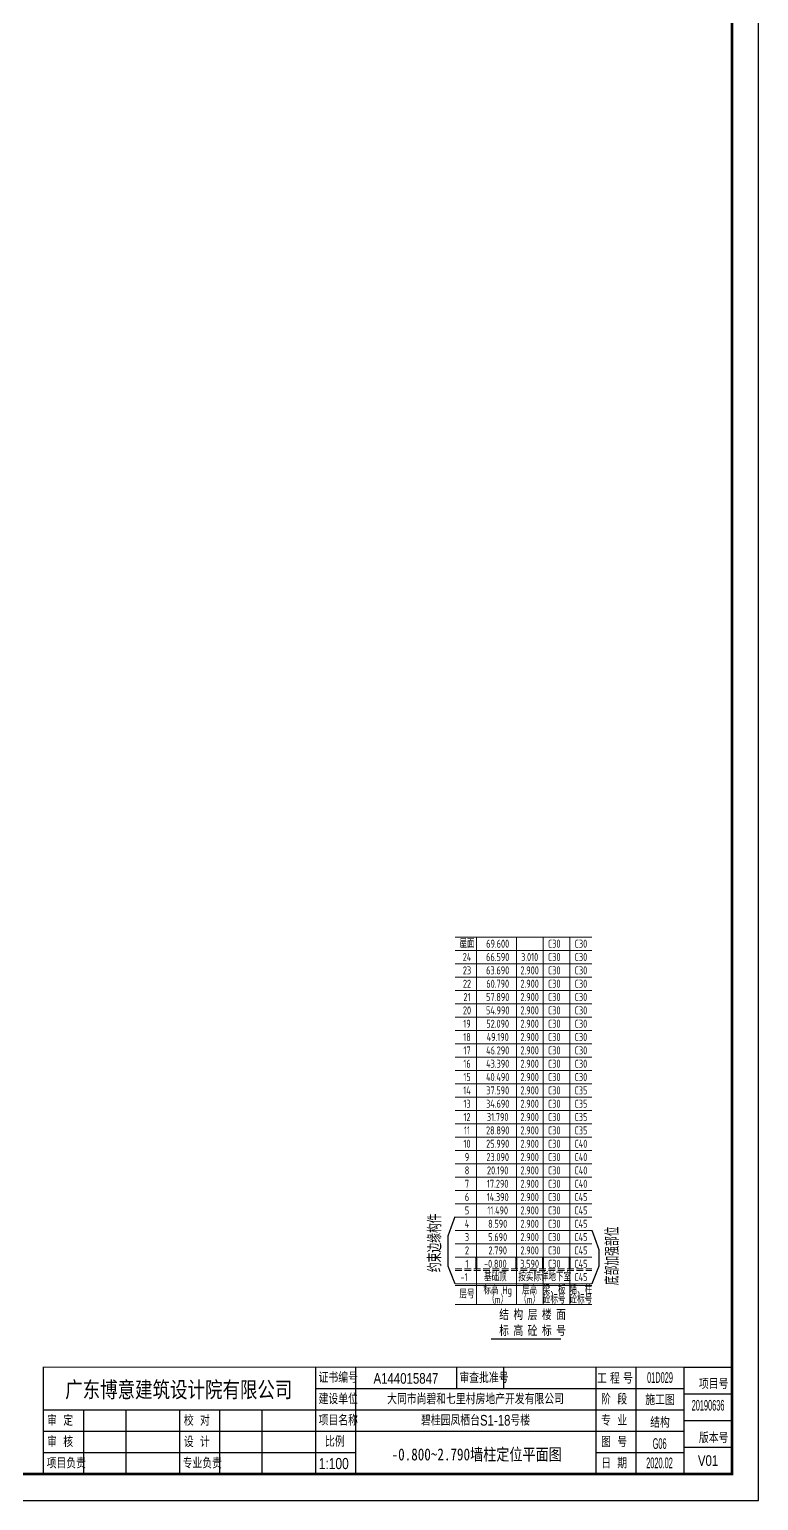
# Model space of a CAD drawing. Extents: x 5874492 to 7194610, y -939842 to -279257.
# Drawn here: x 6352834 to 6380154, y -636426 to -581269 of the extents above; entities that cross this region are included whole.
import ezdxf
from ezdxf.enums import TextEntityAlignment as Align

# ---------------------------------------------------------------- set-up
doc = ezdxf.new("R2010")
doc.units = 0
doc.header["$LTSCALE"] = 1000
doc.linetypes.add('DASH', pattern=[0.35, 0.25, -0.1])
doc.layers.add('S-通用-TEXT', color=7, linetype='Continuous', lineweight=20)
doc.layers.add('Y-云图图框', color=7, linetype='Continuous')
doc.styles.add('_YT_Name', font='', dxfattribs={"width": 0.8})
doc.styles.add('_YT_Sign_Text', font='ros.shx', dxfattribs={"width": 0.8, "bigfont": 'hztxt.shx'})
doc.styles.add('_YT_TK_Text', font='ros.shx', dxfattribs={"width": 0.8, "bigfont": 'hztxt.shx'})
doc.styles.get("Standard").update_dxf_attribs({"font": 'gbenor.shx', "bigfont": 'gbcbig.shx'})
doc.styles.add('TSSD_NORM', font='tssdeng.shx', dxfattribs={"width": 0.7, "bigfont": 'tssdchn.shx'})
doc.styles.add('TSSD_Rein', font='tssdeng.shx', dxfattribs={"width": 0.7, "bigfont": 'hztxt.shx'})
doc.styles.get('_YT_Name').set_extended_font_data('SimHei')

# ---------------------------------------------------------------- blocks, each defined once
blk = doc.blocks.new('ECMCTK_A0_横_单行图名-横向图框会签栏-0')
for p, q in [((1022.98, 50), (1022.98, 26)), ((1023, 50), (1023, 10)), ((1037.98, 50), (1037.98, 10)), ((1075.8, 50), (1075.8, 42)), ((1093.48, 50), (1093.48, 42)), ((1128, 50), (1128, 10)), ((1143, 50), (1143, 10)), ((1161, 50.01), (1179, 50)), ((1161, 50.01), (1161, 10)), ((1023, 42), (1161, 42)), ((1161, 40.01), (1179, 40.01)), ((921, 34), (1161, 34)), ((936, 34), (936, 10)), ((952, 10), (952, 34)), ((972, 34), (972, 10)), ((987, 34), (987, 10)), ((1003, 10), (1003, 34)), ((1161, 30.01), (1179, 30)), ((921, 26), (1161, 26)), ((921, 18), (1037.96, 18)), ((1128, 18), (1161, 18)), ((1161, 20), (1179, 20))]:
    blk.add_line(p, q)
at = {"color": 4}
blk.add_lwpolyline([(0, 0), (1189, 0), (1189, 841), (0, 841)], close=True, dxfattribs=at)
for points, const_width in [([(25, 10), (1179, 10), (1179, 831), (25, 831)], 1), ([(921, 10), (1179, 10), (1179, 50), (921, 50)], 0.45)]:
    blk.add_lwpolyline(points, close=True, dxfattribs=dict(const_width=const_width))
at = {"const_width": 0.45}
for points in [[(921, 10), (921, 50.01), (1161, 50.01)], [(1161, 50.01), (1161, 10)]]:
    blk.add_lwpolyline(points, dxfattribs=at)
at = {"style": '_YT_Sign_Text', "width": 0.8}
for s, p in [('证书编号', (1024.15, 44.14)), ('审查批准号', (1076.91, 44.06)), ('工 程 号', (1128.47, 43.85)), ('项目号', (1166.65, 41.8)), ('建设单位', (1024.15, 36.14)), ('阶  段', (1130.01, 36.05)), ('审  定', (922.41, 28.05)), ('校  对', (973.66, 28.05)), ('项目名称', (1024.15, 28.14)), ('专  业', (1130.01, 28.05)), ('审  核', (922.41, 20.05)), ('设  计', (973.66, 20.05)), ('比例', (1026.54, 20.16)), ('图  号', (1130.01, 20.05)), ('版本号', (1166.65, 21.55)), ('项目负责', (922.27, 12.05)), ('专业负责', (973.21, 12.05)), ('日  期', (1130.01, 12.05))]:
    blk.add_text(s, height=4, dxfattribs=at).set_placement(p)
at = {"color": 80, "flags": 3}
for tag, height, p in [('YTHQINS', 3, (34.31, 832.5)), ('ECMCKEY', 3, (414.25, 484.67)), ('YTTQINS', 5.62, (1196.03, 12.81)), ('YTFRAME', 3, (904.42, 4.05)), ('YTBARCODE_T1', 3, (971.21, 4.65))]:
    blk.add_attdef(tag, text='', height=height, dxfattribs=at).set_placement(p, align=Align.MIDDLE_CENTER)
at = {"color": 80, "style": '_YT_TK_Text', "width": 0.8, "flags": 3}
for tag, p in [('{姓名五}', (9.62, 809.48)), ('{姓名六}', (14.92, 809.38)), ('{姓名七}', (19.96, 809.48)), ('{姓名八}', (24.7, 809.33)), ('[专业五]', (9.63, 785.25)), ('[专业六]', (14.56, 785.25)), ('[专业七]', (19.49, 785.17)), ('[专业八]', (24.5, 785.09)), ('{姓名一}', (9.73, 733.71)), ('{姓名二}', (14.79, 733.6)), ('{姓名三}', (19.65, 733.65)), ('{姓名四}', (24.75, 733.5)), ('[专业一]', (9.58, 710.09)), ('[专业二]', (14.46, 709.92)), ('[专业三]', (19.63, 709.95)), ('[专业四]', (25, 709.79))]:
    blk.add_attdef(tag, text='', height=3, rotation=90, dxfattribs=at).set_placement(p, align=Align.BOTTOM_LEFT)
at = {"style": '_YT_TK_Text', "width": 0.8}
blk.add_attdef('设计联系电话', text='', height=4, rotation=90, dxfattribs=at).set_placement((16.86, 656.55), align=Align.MIDDLE)
for tag, height, style, width, p in [('设计单位', 6, '_YT_Name', 0.8, (971.75, 38.6)), ('证书编号', 4, '_YT_Sign_Text', 0.8, (1056.87, 43.81)), ('审查批准号', 4, '_YT_Sign_Text', 0.8, (1109.06, 43.81)), ('工程号', 4, '_YT_Sign_Text', 0.5, (1152.08, 44.12)), ('建设单位', 4, '_YT_Sign_Text', 0.8, (1082.96, 36.11)), ('阶段', 4, '_YT_Sign_Text', 0.8, (1152.08, 35.81)), ('项目号', 4, '_YT_Sign_Text', 0.5, (1170.08, 33.72)), ('项目名称', 4, '_YT_Sign_Text', 0.8, (1082.96, 28.11)), ('专业', 4, '_YT_Sign_Text', 0.8, (1152.08, 27.31)), ('图纸编号', 4, '_YT_Sign_Text', 0.5, (1151.93, 19.36)), ('图纸名称', 4.5, '_YT_Name', 0.8, (1083.39, 15.06)), ('版本号', 4, '_YT_Sign_Text', 0.8, (1170.08, 13)), ('出图比例', 4.2, '_YT_Sign_Text', 0.8, (1029.82, 11.78)), ('日期', 4, '_YT_Sign_Text', 0.5, (1151.88, 12.13))]:
    blk.add_attdef(tag, text='', height=height, dxfattribs=dict(style=style, width=width)).set_placement(p, align=Align.CENTER)
at = {"style": '_YT_Sign_Text', "width": 0.8, "flags": 3}
for tag, p, height in [('{审定人}', (953.87, 26.45), 6.24), ('{校对人}', (1006.35, 26.53), 6.24), ('[审定人]', (938.95, 27.81), 4.1), ('[校对人]', (990.23, 27.82), 4.1), ('[审核人]', (939.01, 19.76), 4.1), ('{审核人}', (954.98, 18.44), 6.24), ('[设计人]', (990.47, 20.21), 4.1), ('{设计人}', (1006.48, 18.54), 6.24), ('{项目负责人}', (956.28, 10.72), 6.24), ('{专业负责人}', (1006.58, 10.36), 6.24), ('[项目负责人]', (938.78, 12.01), 4.1), ('[专业负责人]', (990.74, 11.77), 4.1)]:
    blk.add_attdef(tag, p, '', height=height, dxfattribs=at)
at = {"color": 80, "flags": 3}
for tag, p in [('YTBZSIT', (25, 10)), ('EXT_TK_LEFT', (25, 10)), ('YTQRCODE', (899.04, 11.91))]:
    blk.add_attdef(tag, p, '', height=3, dxfattribs=at)
blk = doc.blocks.new('27F')
at = {"layer": 'S-通用-TEXT'}
for p, q in [((1009, 15068), (6141, 15068)), ((1809, 15068), (1809, 1293)), ((3309, 15068), (3309, 1293)), ((4309, 1293), (4309, 15068)), ((5309, 1293), (5309, 15068)), ((1009, 14568), (6141, 14568)), ((1009, 14068), (6141, 14068)), ((1009, 13568), (6141, 13568)), ((1009, 13068), (6141, 13068)), ((1009, 12568), (6141, 12568)), ((1009, 12068), (6141, 12068)), ((1009, 11568), (6141, 11568)), ((1009, 11068), (6141, 11068)), ((1009, 10568), (6141, 10568)), ((1009, 10068), (6141, 10068)), ((1009, 9568), (6141, 9568)), ((1009, 9068), (6141, 9068)), ((1009, 8568), (6141, 8568)), ((1009, 8068), (6141, 8068)), ((1009, 7568), (6141, 7568)), ((1009, 7068), (6141, 7068)), ((1009, 6568), (6141, 6568)), ((1009, 6068), (6141, 6068)), ((1009, 5568), (6141, 5568)), ((1009, 5068), (6141, 5068)), ((1009, 4568), (6141, 4568)), ((1009, 4068), (6141, 4068)), ((1009, 3568), (6141, 3568)), ((1009, 3068), (6141, 3068)), ((1009, 2068), (6141, 2068)), ((1009, 2007), (6141, 2007)), ((1009, 1293), (6141, 1293))]:
    blk.add_line(p, q, dxfattribs=at)
at = {"layer": 'S-通用-TEXT', "linetype": 'DASH'}
for p, q in [((1009, 2629), (6141, 2629)), ((1009, 2568), (6141, 2568)), ((1009, 2568), (6141, 2568)), ((1009, 2568), (6141, 2568))]:
    blk.add_line(p, q, dxfattribs=at)
at = {"layer": 'S-通用-TEXT'}
for points in [[(1009, 4586, 50, 50, 0), (744, 3854, 50, 50, 0), (745, 2735, 50, 50, 0), (1009, 2068, 0, 0, 0)], [(6141, 4074, 50, 50, 0), (6406, 3342, 50, 50, 0), (6406, 2735, 50, 50, 0), (6141, 2068, 0, 0, 0)]]:
    blk.add_lwpolyline(points, format="xyseb", dxfattribs=at)
at = {"layer": 'S-通用-TEXT', "const_width": 50}
blk.add_lwpolyline([(2361, 0), (4977, 0)], dxfattribs=at)
at = {"layer": 'S-通用-TEXT', "style": 'TSSD_Rein', "width": 0.7}
for s, p in [('屋面', (1459, 14818)), ('69.600', (2609, 14818)), ('C30', (4728, 14818)), ('C30', (5728, 14818)), ('24', (1459, 14318)), ('66.590', (2609, 14318)), ('3.010', (3806, 14318)), ('C30', (4728, 14318)), ('C30', (5728, 14318)), ('23', (1459, 13818)), ('63.690', (2609, 13818)), ('2.900', (3806, 13818)), ('C30', (4728, 13818)), ('C30', (5728, 13818)), ('22', (1459, 13318)), ('60.790', (2609, 13318)), ('2.900', (3806, 13318)), ('C30', (4728, 13318)), ('C30', (5728, 13318)), ('21', (1459, 12818)), ('57.890', (2609, 12818)), ('2.900', (3806, 12818)), ('C30', (4728, 12818)), ('C30', (5728, 12818)), ('20', (1459, 12318)), ('54.990', (2609, 12318)), ('2.900', (3806, 12318)), ('C30', (4728, 12318)), ('C30', (5728, 12318)), ('19', (1459, 11818)), ('52.090', (2609, 11818)), ('2.900', (3806, 11818)), ('C30', (4728, 11818)), ('C30', (5728, 11818)), ('18', (1459, 11318)), ('49.190', (2609, 11318)), ('2.900', (3806, 11318)), ('C30', (4728, 11318)), ('C30', (5728, 11318)), ('17', (1459, 10818)), ('46.290', (2609, 10818)), ('2.900', (3806, 10818)), ('C30', (4728, 10818)), ('C30', (5728, 10818)), ('15', (1459, 9818)), ('16', (1459, 10318)), ('40.490', (2609, 9818)), ('43.390', (2609, 10318)), ('2.900', (3806, 10318)), ('2.900', (3806, 9818)), ('C30', (4728, 10318)), ('C30', (4728, 9818)), ('C30', (5728, 10318)), ('C30', (5728, 9818)), ('14', (1459, 9318)), ('37.590', (2609, 9318)), ('2.900', (3806, 9318)), ('C30', (4728, 9318)), ('13', (1459, 8818)), ('34.690', (2609, 8818)), ('2.900', (3806, 8818)), ('C30', (4728, 8818)), ('12', (1459, 8318)), ('31.790', (2609, 8318)), ('2.900', (3806, 8318)), ('C30', (4728, 8318)), ('11', (1459, 7818)), ('28.890', (2609, 7818)), ('2.900', (3806, 7818)), ('C30', (4728, 7818)), ('10', (1459, 7318)), ('25.990', (2609, 7318)), ('2.900', (3806, 7318)), ('C30', (4728, 7318)), ('C40', (5728, 7318)), ('9', (1459, 6818)), ('23.090', (2609, 6818)), ('2.900', (3806, 6818)), ('C30', (4728, 6818)), ('C40', (5728, 6818)), ('8', (1459, 6318)), ('20.190', (2609, 6318)), ('2.900', (3806, 6318)), ('C30', (4728, 6318)), ('C40', (5728, 6318)), ('7', (1459, 5818)), ('17.290', (2609, 5818)), ('2.900', (3806, 5818)), ('C30', (4728, 5818)), ('C40', (5728, 5818)), ('6', (1459, 5318)), ('5', (1459, 4818)), ('14.390', (2609, 5318)), ('11.490', (2609, 4818)), ('2.900', (3806, 5318)), ('2.900', (3806, 4818)), ('C30', (4728, 5318)), ('C30', (4728, 4818)), ('4', (1459, 4318)), ('8.590', (2609, 4318)), ('2.900', (3806, 4318)), ('C30', (4728, 4318)), ('3', (1459, 3818)), ('5.690', (2609, 3818)), ('2.900', (3806, 3818)), ('C30', (4728, 3818)), ('2', (1459, 3318)), ('2.790', (2609, 3318)), ('2.900', (3806, 3318)), ('C30', (4728, 3318)), ('1', (1459, 2818)), ('-0.800', (2520, 2818)), ('3.590', (3806, 2818)), ('C30', (4728, 2818)), ('-1', (1349, 2318)), ('基础顶', (2520, 2318)), ('按实际', (3806, 2318)), ('详地下室', (4792, 2318)), ('层号', (1459, 1674)), ('标高 Hg', (2609, 1827)), ('（m）', (2609, 1475)), ('层高', (3806, 1827)), ('（m）', (3806, 1475)), ('砼标号', (4726, 1480)), ('梁、板', (4726, 1833)), ('砼标号', (5726, 1480)), ('墙、柱', (5726, 1833))]:
    blk.add_text(s, height=300, dxfattribs=at).set_placement(p, align=Align.MIDDLE_CENTER)
at = {"layer": 'S-通用-TEXT', "color": 6, "style": 'TSSD_Rein', "width": 0.7}
for s, p in [('C35', (5728, 9318)), ('C35', (5728, 8818)), ('C35', (5728, 8318)), ('C35', (5728, 7818)), ('C45', (5728, 5318)), ('C45', (5728, 4818)), ('C45', (5728, 4318)), ('C45', (5728, 3818)), ('C45', (5728, 3318)), ('C45', (5728, 2818)), ('C45', (5728, 2318))]:
    blk.add_text(s, height=300, dxfattribs=at).set_placement(p, align=Align.MIDDLE_CENTER)
at = {"layer": 'S-通用-TEXT', "color": 7, "style": 'TSSD_Rein', "width": 0.7}
for s, p in [('约束边缘构件', (500, 2502)), ('底部加强部位', (7150, 2013))]:
    blk.add_text(s, height=500, rotation=90, dxfattribs=at).set_placement(p)
at = {"layer": 'S-通用-TEXT', "style": 'TSSD_NORM', "width": 0.7}
for s, p in [('结 构 层 楼 面 ', (2665, 706)), ('标 高 砼 标 号', (2665, 106))]:
    blk.add_text(s, height=400, dxfattribs=at).set_placement(p)

msp = doc.modelspace()

# ---------------------------------------------------------------- linework, layer by layer
at = {"layer": 'S-通用-TEXT', "const_width": 80}
for points in [[(6369579.8, -627297.8), (6369579.8, -627737)], [(6371079.8, -627297.8), (6371079.8, -627737)], [(6372079.8, -627297.8), (6372079.8, -627737)], [(6373079.8, -627297.8), (6373079.8, -627737)]]:
    msp.add_lwpolyline(points, dxfattribs=at)

# ---------------------------------------------------------------- block references
at = {"layer": 'S-通用-TEXT'}
msp.add_blockref('27F', (6367770.7, -630365.6), dxfattribs=at)
at = {"layer": 'Y-云图图框'}
ref = msp.add_blockref('ECMCTK_A0_横_单行图名-横向图框会签栏-0', (6261254.1, -636426.2), dxfattribs=dict(at, xscale=100, yscale=100, zscale=100))
ref.add_attrib('图纸编号', 'G06', dxfattribs={"layer": '0', "height": 400, "style": '_YT_Sign_Text', "width": 0.5}).set_placement((6376447, -634489.9), align=Align.CENTER)
ref.add_attrib('图纸名称', '-0.800~2.790墙柱定位平面图', dxfattribs={"layer": '0', "height": 450, "style": '_YT_Name', "width": 0.8}).set_placement((6369593, -634919.8), align=Align.CENTER)
ref.add_attrib('版本号', 'V01', dxfattribs={"layer": '0', "height": 400, "style": '_YT_Sign_Text', "width": 0.8}).set_placement((6378261.8, -635126), align=Align.CENTER)
ref.add_attrib('项目名称', '碧桂园凤栖台S1-18号楼', dxfattribs={"layer": '0', "height": 400, "style": '_YT_Sign_Text', "width": 0.8}).set_placement((6369550.1, -633614.8), align=Align.CENTER)
ref.add_attrib('出图比例', '1:100', dxfattribs={"layer": '0', "height": 420, "style": '_YT_Sign_Text', "width": 0.8}).set_placement((6364236.6, -635248), align=Align.CENTER)
ref.add_attrib('工程号', '01D029', dxfattribs={"layer": '0', "height": 400, "style": '_YT_Sign_Text', "width": 0.5}).set_placement((6376461.8, -632013.9), align=Align.CENTER)
ref.add_attrib('阶段', '施工图', dxfattribs={"layer": '0', "height": 400, "style": '_YT_Sign_Text', "width": 0.8}).set_placement((6376461.8, -632844.7), align=Align.CENTER)
ref.add_attrib('专业', '结构', dxfattribs={"layer": '0', "height": 400, "style": '_YT_Sign_Text', "width": 0.8}).set_placement((6376461.8, -633695.2), align=Align.CENTER)
ref.add_attrib('日期', '2020.02', dxfattribs={"layer": '0', "height": 400, "style": '_YT_Sign_Text', "width": 0.5}).set_placement((6376442.1, -635213.3), align=Align.CENTER)
ref.add_attrib('项目号', '20190636', dxfattribs={"layer": '0', "height": 400, "style": '_YT_Sign_Text', "width": 0.5}).set_placement((6378261.8, -633054.1), align=Align.CENTER)
ref.add_attrib('建设单位', '大同市尚碧和七里村房地产开发有限公司', dxfattribs={"layer": '0', "height": 400, "style": '_YT_Sign_Text', "width": 0.8}).set_placement((6369550.1, -632814.8), align=Align.CENTER)
ref.add_attrib('设计单位', '广东博意建筑设计院有限公司', dxfattribs={"layer": '0', "height": 600, "style": '_YT_Name', "width": 0.8}).set_placement((6358428.8, -632566), align=Align.CENTER)
ref.add_attrib('证书编号', 'A144015847', dxfattribs={"layer": '0', "height": 400, "style": '_YT_Sign_Text', "width": 0.8}).set_placement((6366940.7, -632045), align=Align.CENTER)

doc.saveas('drawing.dxf')
